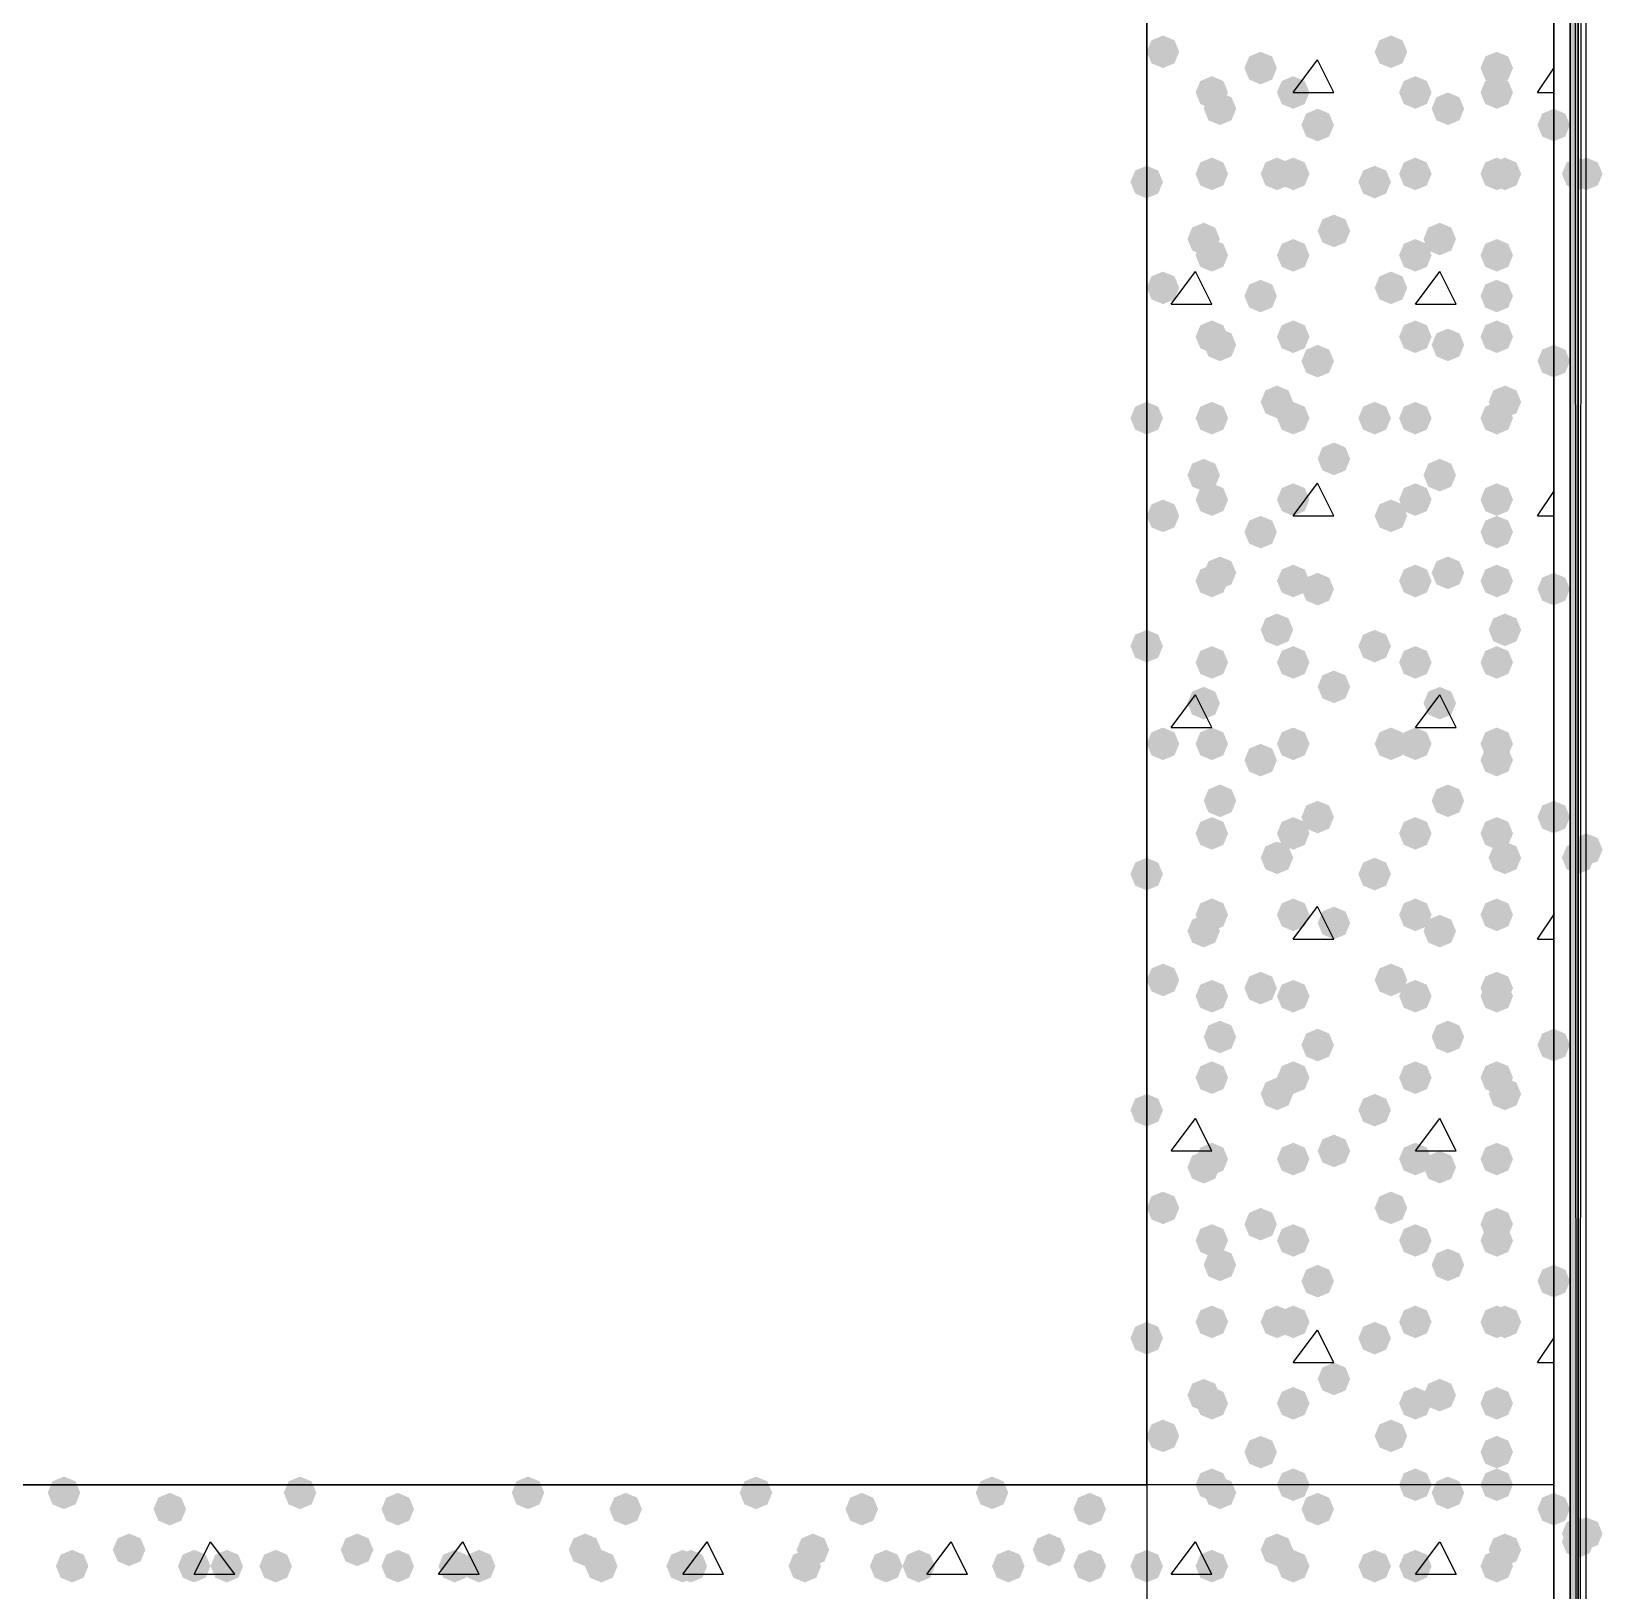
# Model space of a CAD drawing. Header units: millimetres. Extents: x 0 to 420, y 0 to 297.
# Drawn here: x 378.97 to 387.14, y 128.48 to 136.59 of the extents above; entities that cross this region are included whole.
import ezdxf

# ---------------------------------------------------------------- set-up
doc = ezdxf.new("R2010")
doc.units = ezdxf.units.MM
doc.layers.get('0').update_dxf_attribs({"linetype": 'CONTINUOUS'})

msp = doc.modelspace()

# ---------------------------------------------------------------- hatches: boundary and pattern name
at = {"true_color": 0x000007}
h = msp.add_hatch(color=0, dxfattribs=at)
h.paths.add_polyline_path([(387.011333, 228.049667), (386.969, 228.049667), (387.011333, 84.455)], flags=0)
h.paths.add_polyline_path([(386.969, 228.049667), (387.011333, 84.455), (386.969, 84.455)], flags=0)
at = {"true_color": 0x000008}
for points in [[(384.937, 136.482667), (384.912129, 136.422871), (384.852333, 136.398), (384.792537, 136.422871), (384.767667, 136.482667), (384.792537, 136.542462), (384.852333, 136.567333), (384.912129, 136.542463)], [(386.122333, 136.482667), (386.097462, 136.422871), (386.037667, 136.398), (385.977871, 136.422871), (385.953, 136.482667), (385.977871, 136.542462), (386.037667, 136.567333), (386.097462, 136.542463)], [(385.445, 136.398), (385.420129, 136.338204), (385.360333, 136.313333), (385.300538, 136.338204), (385.275667, 136.398), (385.300537, 136.457796), (385.360333, 136.482667), (385.420129, 136.457796)], [(386.672667, 136.398), (386.647796, 136.338204), (386.588, 136.313333), (386.528204, 136.338204), (386.503333, 136.398), (386.528204, 136.457796), (386.588, 136.482667), (386.647796, 136.457796)], [(385.191, 136.271), (385.166129, 136.211204), (385.106333, 136.186333), (385.046538, 136.211204), (385.021667, 136.271), (385.046537, 136.330796), (385.106333, 136.355667), (385.166129, 136.330796)], [(385.614333, 136.271), (385.589462, 136.211204), (385.529667, 136.186333), (385.469871, 136.211204), (385.445, 136.271), (385.469871, 136.330796), (385.529667, 136.355667), (385.589462, 136.330796)], [(386.249333, 136.271), (386.224462, 136.211204), (386.164667, 136.186333), (386.104871, 136.211204), (386.08, 136.271), (386.104871, 136.330796), (386.164667, 136.355667), (386.224462, 136.330796)], [(386.672667, 136.271), (386.647796, 136.211204), (386.588, 136.186333), (386.528204, 136.211204), (386.503333, 136.271), (386.528204, 136.330796), (386.588, 136.355667), (386.647796, 136.330796)], [(385.233333, 136.186333), (385.208463, 136.126537), (385.148667, 136.101667), (385.088871, 136.126537), (385.064, 136.186333), (385.088871, 136.246129), (385.148667, 136.271), (385.208462, 136.246129)], [(386.418667, 136.186333), (386.393796, 136.126537), (386.334, 136.101667), (386.274204, 136.126537), (386.249333, 136.186333), (386.274204, 136.246129), (386.334, 136.271), (386.393796, 136.246129)], [(385.741333, 136.101667), (385.716462, 136.041871), (385.656667, 136.017), (385.596871, 136.041871), (385.572, 136.101667), (385.596871, 136.161462), (385.656667, 136.186333), (385.716462, 136.161463)], [(386.969, 136.101667), (386.944129, 136.041871), (386.884333, 136.017), (386.824537, 136.041871), (386.799667, 136.101667), (386.824537, 136.161462), (386.884333, 136.186333), (386.944129, 136.161463)], [(384.852333, 135.805333), (384.827462, 135.745537), (384.767667, 135.720667), (384.707871, 135.745537), (384.683, 135.805333), (384.707871, 135.865129), (384.767667, 135.89), (384.827462, 135.865129)], [(385.191, 135.847667), (385.166129, 135.787871), (385.106333, 135.763), (385.046538, 135.787871), (385.021667, 135.847667), (385.046537, 135.907462), (385.106333, 135.932333), (385.166129, 135.907463)], [(385.529667, 135.847667), (385.504796, 135.787871), (385.445, 135.763), (385.385204, 135.787871), (385.360333, 135.847667), (385.385204, 135.907462), (385.445, 135.932333), (385.504796, 135.907463)], [(385.614333, 135.847667), (385.589462, 135.787871), (385.529667, 135.763), (385.469871, 135.787871), (385.445, 135.847667), (385.469871, 135.907462), (385.529667, 135.932333), (385.589462, 135.907463)], [(386.037667, 135.805333), (386.012796, 135.745537), (385.953, 135.720667), (385.893204, 135.745537), (385.868333, 135.805333), (385.893204, 135.865129), (385.953, 135.89), (386.012796, 135.865129)], [(386.249333, 135.847667), (386.224462, 135.787871), (386.164667, 135.763), (386.104871, 135.787871), (386.08, 135.847667), (386.104871, 135.907462), (386.164667, 135.932333), (386.224462, 135.907463)], [(386.672667, 135.847667), (386.647796, 135.787871), (386.588, 135.763), (386.528204, 135.787871), (386.503333, 135.847667), (386.528204, 135.907462), (386.588, 135.932333), (386.647796, 135.907463)], [(386.715, 135.847667), (386.690129, 135.787871), (386.630333, 135.763), (386.570538, 135.787871), (386.545667, 135.847667), (386.570537, 135.907462), (386.630333, 135.932333), (386.690129, 135.907463)], [(385.826, 135.551333), (385.801129, 135.491537), (385.741333, 135.466667), (385.681537, 135.491537), (385.656667, 135.551333), (385.681537, 135.611129), (385.741333, 135.636), (385.801129, 135.611129)], [(385.148667, 135.509), (385.123796, 135.449204), (385.064, 135.424333), (385.004204, 135.449204), (384.979333, 135.509), (385.004204, 135.568796), (385.064, 135.593667), (385.123796, 135.568796)], [(386.376333, 135.509), (386.351462, 135.449204), (386.291667, 135.424333), (386.231871, 135.449204), (386.207, 135.509), (386.231871, 135.568796), (386.291667, 135.593667), (386.351462, 135.568796)], [(385.191, 135.424333), (385.166129, 135.364537), (385.106333, 135.339667), (385.046538, 135.364537), (385.021667, 135.424333), (385.046537, 135.484129), (385.106333, 135.509), (385.166129, 135.484129)], [(385.614333, 135.424333), (385.589462, 135.364537), (385.529667, 135.339667), (385.469871, 135.364537), (385.445, 135.424333), (385.469871, 135.484129), (385.529667, 135.509), (385.589462, 135.484129)], [(386.249333, 135.424333), (386.224462, 135.364537), (386.164667, 135.339667), (386.104871, 135.364537), (386.08, 135.424333), (386.104871, 135.484129), (386.164667, 135.509), (386.224462, 135.484129)], [(386.672667, 135.424333), (386.647796, 135.364537), (386.588, 135.339667), (386.528204, 135.364537), (386.503333, 135.424333), (386.528204, 135.484129), (386.588, 135.509), (386.647796, 135.484129)], [(384.937, 135.255), (384.912129, 135.195204), (384.852333, 135.170333), (384.792537, 135.195204), (384.767667, 135.255), (384.792537, 135.314796), (384.852333, 135.339667), (384.912129, 135.314796)], [(386.122333, 135.255), (386.097462, 135.195204), (386.037667, 135.170333), (385.977871, 135.195204), (385.953, 135.255), (385.977871, 135.314796), (386.037667, 135.339667), (386.097462, 135.314796)], [(385.445, 135.212667), (385.420129, 135.152871), (385.360333, 135.128), (385.300538, 135.152871), (385.275667, 135.212667), (385.300537, 135.272462), (385.360333, 135.297333), (385.420129, 135.272463)], [(386.672667, 135.212667), (386.647796, 135.152871), (386.588, 135.128), (386.528204, 135.152871), (386.503333, 135.212667), (386.528204, 135.272462), (386.588, 135.297333), (386.647796, 135.272463)], [(385.191, 135.001), (385.166129, 134.941204), (385.106333, 134.916333), (385.046538, 134.941204), (385.021667, 135.001), (385.046537, 135.060796), (385.106333, 135.085667), (385.166129, 135.060796)], [(385.614333, 135.001), (385.589462, 134.941204), (385.529667, 134.916333), (385.469871, 134.941204), (385.445, 135.001), (385.469871, 135.060796), (385.529667, 135.085667), (385.589462, 135.060796)], [(386.249333, 135.001), (386.224462, 134.941204), (386.164667, 134.916333), (386.104871, 134.941204), (386.08, 135.001), (386.104871, 135.060796), (386.164667, 135.085667), (386.224462, 135.060796)], [(386.672667, 135.001), (386.647796, 134.941204), (386.588, 134.916333), (386.528204, 134.941204), (386.503333, 135.001), (386.528204, 135.060796), (386.588, 135.085667), (386.647796, 135.060796)], [(385.233333, 134.958667), (385.208463, 134.898871), (385.148667, 134.874), (385.088871, 134.898871), (385.064, 134.958667), (385.088871, 135.018462), (385.148667, 135.043333), (385.208462, 135.018463)], [(386.418667, 134.958667), (386.393796, 134.898871), (386.334, 134.874), (386.274204, 134.898871), (386.249333, 134.958667), (386.274204, 135.018462), (386.334, 135.043333), (386.393796, 135.018463)], [(385.741333, 134.874), (385.716462, 134.814204), (385.656667, 134.789333), (385.596871, 134.814204), (385.572, 134.874), (385.596871, 134.933796), (385.656667, 134.958667), (385.716462, 134.933796)], [(386.969, 134.874), (386.944129, 134.814204), (386.884333, 134.789333), (386.824537, 134.814204), (386.799667, 134.874), (386.824537, 134.933796), (386.884333, 134.958667), (386.944129, 134.933796)], [(385.529667, 134.662333), (385.504796, 134.602537), (385.445, 134.577667), (385.385204, 134.602537), (385.360333, 134.662333), (385.385204, 134.722129), (385.445, 134.747), (385.504796, 134.722129)], [(386.715, 134.662333), (386.690129, 134.602537), (386.630333, 134.577667), (386.570538, 134.602537), (386.545667, 134.662333), (386.570537, 134.722129), (386.630333, 134.747), (386.690129, 134.722129)], [(384.852333, 134.577667), (384.827462, 134.517871), (384.767667, 134.493), (384.707871, 134.517871), (384.683, 134.577667), (384.707871, 134.637462), (384.767667, 134.662333), (384.827462, 134.637463)], [(385.191, 134.577667), (385.166129, 134.517871), (385.106333, 134.493), (385.046538, 134.517871), (385.021667, 134.577667), (385.046537, 134.637462), (385.106333, 134.662333), (385.166129, 134.637463)], [(385.614333, 134.577667), (385.589462, 134.517871), (385.529667, 134.493), (385.469871, 134.517871), (385.445, 134.577667), (385.469871, 134.637462), (385.529667, 134.662333), (385.589462, 134.637463)], [(386.037667, 134.577667), (386.012796, 134.517871), (385.953, 134.493), (385.893204, 134.517871), (385.868333, 134.577667), (385.893204, 134.637462), (385.953, 134.662333), (386.012796, 134.637463)], [(386.249333, 134.577667), (386.224462, 134.517871), (386.164667, 134.493), (386.104871, 134.517871), (386.08, 134.577667), (386.104871, 134.637462), (386.164667, 134.662333), (386.224462, 134.637463)], [(386.672667, 134.577667), (386.647796, 134.517871), (386.588, 134.493), (386.528204, 134.517871), (386.503333, 134.577667), (386.528204, 134.637462), (386.588, 134.662333), (386.647796, 134.637463)], [(385.826, 134.366), (385.801129, 134.306204), (385.741333, 134.281333), (385.681537, 134.306204), (385.656667, 134.366), (385.681537, 134.425796), (385.741333, 134.450667), (385.801129, 134.425796)], [(385.148667, 134.281333), (385.123796, 134.221537), (385.064, 134.196667), (385.004204, 134.221537), (384.979333, 134.281333), (385.004204, 134.341129), (385.064, 134.366), (385.123796, 134.341129)], [(386.376333, 134.281333), (386.351462, 134.221537), (386.291667, 134.196667), (386.231871, 134.221537), (386.207, 134.281333), (386.231871, 134.341129), (386.291667, 134.366), (386.351462, 134.341129)], [(385.191, 134.154333), (385.166129, 134.094537), (385.106333, 134.069667), (385.046538, 134.094537), (385.021667, 134.154333), (385.046537, 134.214129), (385.106333, 134.239), (385.166129, 134.214129)], [(385.614333, 134.154333), (385.589462, 134.094537), (385.529667, 134.069667), (385.469871, 134.094537), (385.445, 134.154333), (385.469871, 134.214129), (385.529667, 134.239), (385.589462, 134.214129)], [(386.249333, 134.154333), (386.224462, 134.094537), (386.164667, 134.069667), (386.104871, 134.094537), (386.08, 134.154333), (386.104871, 134.214129), (386.164667, 134.239), (386.224462, 134.214129)], [(386.672667, 134.154333), (386.647796, 134.094537), (386.588, 134.069667), (386.528204, 134.094537), (386.503333, 134.154333), (386.528204, 134.214129), (386.588, 134.239), (386.647796, 134.214129)], [(384.937, 134.069667), (384.912129, 134.009871), (384.852333, 133.985), (384.792537, 134.009871), (384.767667, 134.069667), (384.792537, 134.129462), (384.852333, 134.154333), (384.912129, 134.129463)], [(386.122333, 134.069667), (386.097462, 134.009871), (386.037667, 133.985), (385.977871, 134.009871), (385.953, 134.069667), (385.977871, 134.129462), (386.037667, 134.154333), (386.097462, 134.129463)], [(385.445, 133.985), (385.420129, 133.925204), (385.360333, 133.900333), (385.300538, 133.925204), (385.275667, 133.985), (385.300537, 134.044796), (385.360333, 134.069667), (385.420129, 134.044796)], [(386.672667, 133.985), (386.647796, 133.925204), (386.588, 133.900333), (386.528204, 133.925204), (386.503333, 133.985), (386.528204, 134.044796), (386.588, 134.069667), (386.647796, 134.044796)], [(385.233333, 133.773333), (385.208463, 133.713538), (385.148667, 133.688667), (385.088871, 133.713538), (385.064, 133.773333), (385.088871, 133.833129), (385.148667, 133.858), (385.208462, 133.833129)], [(386.418667, 133.773333), (386.393796, 133.713538), (386.334, 133.688667), (386.274204, 133.713538), (386.249333, 133.773333), (386.274204, 133.833129), (386.334, 133.858), (386.393796, 133.833129)], [(385.191, 133.731), (385.166129, 133.671204), (385.106333, 133.646333), (385.046538, 133.671204), (385.021667, 133.731), (385.046537, 133.790796), (385.106333, 133.815667), (385.166129, 133.790796)], [(385.614333, 133.731), (385.589462, 133.671204), (385.529667, 133.646333), (385.469871, 133.671204), (385.445, 133.731), (385.469871, 133.790796), (385.529667, 133.815667), (385.589462, 133.790796)], [(385.741333, 133.688667), (385.716462, 133.628871), (385.656667, 133.604), (385.596871, 133.628871), (385.572, 133.688667), (385.596871, 133.748462), (385.656667, 133.773333), (385.716462, 133.748463)], [(386.249333, 133.731), (386.224462, 133.671204), (386.164667, 133.646333), (386.104871, 133.671204), (386.08, 133.731), (386.104871, 133.790796), (386.164667, 133.815667), (386.224462, 133.790796)], [(386.672667, 133.731), (386.647796, 133.671204), (386.588, 133.646333), (386.528204, 133.671204), (386.503333, 133.731), (386.528204, 133.790796), (386.588, 133.815667), (386.647796, 133.790796)], [(386.969, 133.688667), (386.944129, 133.628871), (386.884333, 133.604), (386.824537, 133.628871), (386.799667, 133.688667), (386.824537, 133.748462), (386.884333, 133.773333), (386.944129, 133.748463)], [(385.529667, 133.477), (385.504796, 133.417204), (385.445, 133.392333), (385.385204, 133.417204), (385.360333, 133.477), (385.385204, 133.536796), (385.445, 133.561667), (385.504796, 133.536796)], [(386.715, 133.477), (386.690129, 133.417204), (386.630333, 133.392333), (386.570538, 133.417204), (386.545667, 133.477), (386.570537, 133.536796), (386.630333, 133.561667), (386.690129, 133.536796)], [(384.852333, 133.392333), (384.827462, 133.332538), (384.767667, 133.307667), (384.707871, 133.332538), (384.683, 133.392333), (384.707871, 133.452129), (384.767667, 133.477), (384.827462, 133.452129)], [(386.037667, 133.392333), (386.012796, 133.332538), (385.953, 133.307667), (385.893204, 133.332538), (385.868333, 133.392333), (385.893204, 133.452129), (385.953, 133.477), (386.012796, 133.452129)], [(385.191, 133.307667), (385.166129, 133.247871), (385.106333, 133.223), (385.046538, 133.247871), (385.021667, 133.307667), (385.046537, 133.367462), (385.106333, 133.392333), (385.166129, 133.367463)], [(385.614333, 133.307667), (385.589462, 133.247871), (385.529667, 133.223), (385.469871, 133.247871), (385.445, 133.307667), (385.469871, 133.367462), (385.529667, 133.392333), (385.589462, 133.367463)], [(386.249333, 133.307667), (386.224462, 133.247871), (386.164667, 133.223), (386.104871, 133.247871), (386.08, 133.307667), (386.104871, 133.367462), (386.164667, 133.392333), (386.224462, 133.367463)], [(386.672667, 133.307667), (386.647796, 133.247871), (386.588, 133.223), (386.528204, 133.247871), (386.503333, 133.307667), (386.528204, 133.367462), (386.588, 133.392333), (386.647796, 133.367463)], [(385.826, 133.180667), (385.801129, 133.120871), (385.741333, 133.096), (385.681537, 133.120871), (385.656667, 133.180667), (385.681537, 133.240462), (385.741333, 133.265333), (385.801129, 133.240463)], [(385.148667, 133.096), (385.123796, 133.036204), (385.064, 133.011333), (385.004204, 133.036204), (384.979333, 133.096), (385.004204, 133.155796), (385.064, 133.180667), (385.123796, 133.155796)], [(386.376333, 133.096), (386.351462, 133.036204), (386.291667, 133.011333), (386.231871, 133.036204), (386.207, 133.096), (386.231871, 133.155796), (386.291667, 133.180667), (386.351462, 133.155796)], [(384.937, 132.884333), (384.912129, 132.824537), (384.852333, 132.799667), (384.792537, 132.824537), (384.767667, 132.884333), (384.792537, 132.944129), (384.852333, 132.969), (384.912129, 132.944129)], [(385.191, 132.884333), (385.166129, 132.824537), (385.106333, 132.799667), (385.046538, 132.824537), (385.021667, 132.884333), (385.046537, 132.944129), (385.106333, 132.969), (385.166129, 132.944129)], [(385.614333, 132.884333), (385.589462, 132.824537), (385.529667, 132.799667), (385.469871, 132.824537), (385.445, 132.884333), (385.469871, 132.944129), (385.529667, 132.969), (385.589462, 132.944129)], [(386.122333, 132.884333), (386.097462, 132.824537), (386.037667, 132.799667), (385.977871, 132.824537), (385.953, 132.884333), (385.977871, 132.944129), (386.037667, 132.969), (386.097462, 132.944129)], [(386.249333, 132.884333), (386.224462, 132.824537), (386.164667, 132.799667), (386.104871, 132.824537), (386.08, 132.884333), (386.104871, 132.944129), (386.164667, 132.969), (386.224462, 132.944129)], [(386.672667, 132.884333), (386.647796, 132.824537), (386.588, 132.799667), (386.528204, 132.824537), (386.503333, 132.884333), (386.528204, 132.944129), (386.588, 132.969), (386.647796, 132.944129)], [(385.445, 132.799667), (385.420129, 132.739871), (385.360333, 132.715), (385.300538, 132.739871), (385.275667, 132.799667), (385.300537, 132.859462), (385.360333, 132.884333), (385.420129, 132.859463)], [(386.672667, 132.799667), (386.647796, 132.739871), (386.588, 132.715), (386.528204, 132.739871), (386.503333, 132.799667), (386.528204, 132.859462), (386.588, 132.884333), (386.647796, 132.859463)], [(385.233333, 132.588), (385.208463, 132.528204), (385.148667, 132.503333), (385.088871, 132.528204), (385.064, 132.588), (385.088871, 132.647796), (385.148667, 132.672667), (385.208462, 132.647796)], [(386.418667, 132.588), (386.393796, 132.528204), (386.334, 132.503333), (386.274204, 132.528204), (386.249333, 132.588), (386.274204, 132.647796), (386.334, 132.672667), (386.393796, 132.647796)], [(385.741333, 132.503333), (385.716462, 132.443537), (385.656667, 132.418667), (385.596871, 132.443537), (385.572, 132.503333), (385.596871, 132.563129), (385.656667, 132.588), (385.716462, 132.563129)], [(386.969, 132.503333), (386.944129, 132.443537), (386.884333, 132.418667), (386.824537, 132.443537), (386.799667, 132.503333), (386.824537, 132.563129), (386.884333, 132.588), (386.944129, 132.563129)], [(385.191, 132.418667), (385.166129, 132.358871), (385.106333, 132.334), (385.046538, 132.358871), (385.021667, 132.418667), (385.046537, 132.478462), (385.106333, 132.503333), (385.166129, 132.478463)], [(385.614333, 132.418667), (385.589462, 132.358871), (385.529667, 132.334), (385.469871, 132.358871), (385.445, 132.418667), (385.469871, 132.478462), (385.529667, 132.503333), (385.589462, 132.478463)], [(386.249333, 132.418667), (386.224462, 132.358871), (386.164667, 132.334), (386.104871, 132.358871), (386.08, 132.418667), (386.104871, 132.478462), (386.164667, 132.503333), (386.224462, 132.478463)], [(386.672667, 132.418667), (386.647796, 132.358871), (386.588, 132.334), (386.528204, 132.358871), (386.503333, 132.418667), (386.528204, 132.478462), (386.588, 132.503333), (386.647796, 132.478463)], [(385.529667, 132.291667), (385.504796, 132.231871), (385.445, 132.207), (385.385204, 132.231871), (385.360333, 132.291667), (385.385204, 132.351462), (385.445, 132.376333), (385.504796, 132.351463)], [(386.715, 132.291667), (386.690129, 132.231871), (386.630333, 132.207), (386.570538, 132.231871), (386.545667, 132.291667), (386.570537, 132.351462), (386.630333, 132.376333), (386.690129, 132.351463)], [(384.852333, 132.207), (384.827462, 132.147204), (384.767667, 132.122333), (384.707871, 132.147204), (384.683, 132.207), (384.707871, 132.266796), (384.767667, 132.291667), (384.827462, 132.266796)], [(386.037667, 132.207), (386.012796, 132.147204), (385.953, 132.122333), (385.893204, 132.147204), (385.868333, 132.207), (385.893204, 132.266796), (385.953, 132.291667), (386.012796, 132.266796)], [(385.191, 131.995333), (385.166129, 131.935538), (385.106333, 131.910667), (385.046538, 131.935538), (385.021667, 131.995333), (385.046537, 132.055129), (385.106333, 132.08), (385.166129, 132.055129)], [(385.614333, 131.995333), (385.589462, 131.935538), (385.529667, 131.910667), (385.469871, 131.935538), (385.445, 131.995333), (385.469871, 132.055129), (385.529667, 132.08), (385.589462, 132.055129)], [(385.826, 131.953), (385.801129, 131.893204), (385.741333, 131.868333), (385.681537, 131.893204), (385.656667, 131.953), (385.681537, 132.012796), (385.741333, 132.037667), (385.801129, 132.012796)], [(386.249333, 131.995333), (386.224462, 131.935538), (386.164667, 131.910667), (386.104871, 131.935538), (386.08, 131.995333), (386.104871, 132.055129), (386.164667, 132.08), (386.224462, 132.055129)], [(386.672667, 131.995333), (386.647796, 131.935538), (386.588, 131.910667), (386.528204, 131.935538), (386.503333, 131.995333), (386.528204, 132.055129), (386.588, 132.08), (386.647796, 132.055129)], [(385.148667, 131.910667), (385.123796, 131.850871), (385.064, 131.826), (385.004204, 131.850871), (384.979333, 131.910667), (385.004204, 131.970462), (385.064, 131.995333), (385.123796, 131.970463)], [(386.376333, 131.910667), (386.351462, 131.850871), (386.291667, 131.826), (386.231871, 131.850871), (386.207, 131.910667), (386.231871, 131.970462), (386.291667, 131.995333), (386.351462, 131.970463)], [(384.937, 131.656667), (384.912129, 131.596871), (384.852333, 131.572), (384.792537, 131.596871), (384.767667, 131.656667), (384.792537, 131.716462), (384.852333, 131.741333), (384.912129, 131.716463)], [(386.122333, 131.656667), (386.097462, 131.596871), (386.037667, 131.572), (385.977871, 131.596871), (385.953, 131.656667), (385.977871, 131.716462), (386.037667, 131.741333), (386.097462, 131.716463)], [(385.191, 131.572), (385.166129, 131.512204), (385.106333, 131.487333), (385.046538, 131.512204), (385.021667, 131.572), (385.046537, 131.631796), (385.106333, 131.656667), (385.166129, 131.631796)], [(385.445, 131.614333), (385.420129, 131.554537), (385.360333, 131.529667), (385.300538, 131.554537), (385.275667, 131.614333), (385.300537, 131.674129), (385.360333, 131.699), (385.420129, 131.674129)], [(385.614333, 131.572), (385.589462, 131.512204), (385.529667, 131.487333), (385.469871, 131.512204), (385.445, 131.572), (385.469871, 131.631796), (385.529667, 131.656667), (385.589462, 131.631796)], [(386.249333, 131.572), (386.224462, 131.512204), (386.164667, 131.487333), (386.104871, 131.512204), (386.08, 131.572), (386.104871, 131.631796), (386.164667, 131.656667), (386.224462, 131.631796)], [(386.672667, 131.614333), (386.647796, 131.554537), (386.588, 131.529667), (386.528204, 131.554537), (386.503333, 131.614333), (386.528204, 131.674129), (386.588, 131.699), (386.647796, 131.674129)], [(386.672667, 131.572), (386.647796, 131.512204), (386.588, 131.487333), (386.528204, 131.512204), (386.503333, 131.572), (386.528204, 131.631796), (386.588, 131.656667), (386.647796, 131.631796)], [(385.233333, 131.360333), (385.208463, 131.300538), (385.148667, 131.275667), (385.088871, 131.300538), (385.064, 131.360333), (385.088871, 131.420129), (385.148667, 131.445), (385.208462, 131.420129)], [(385.741333, 131.318), (385.716462, 131.258204), (385.656667, 131.233333), (385.596871, 131.258204), (385.572, 131.318), (385.596871, 131.377796), (385.656667, 131.402667), (385.716462, 131.377796)], [(386.418667, 131.360333), (386.393796, 131.300538), (386.334, 131.275667), (386.274204, 131.300538), (386.249333, 131.360333), (386.274204, 131.420129), (386.334, 131.445), (386.393796, 131.420129)], [(386.969, 131.318), (386.944129, 131.258204), (386.884333, 131.233333), (386.824537, 131.258204), (386.799667, 131.318), (386.824537, 131.377796), (386.884333, 131.402667), (386.944129, 131.377796)], [(385.191, 131.148667), (385.166129, 131.088871), (385.106333, 131.064), (385.046538, 131.088871), (385.021667, 131.148667), (385.046537, 131.208462), (385.106333, 131.233333), (385.166129, 131.208463)], [(385.614333, 131.148667), (385.589462, 131.088871), (385.529667, 131.064), (385.469871, 131.088871), (385.445, 131.148667), (385.469871, 131.208462), (385.529667, 131.233333), (385.589462, 131.208463)], [(386.249333, 131.148667), (386.224462, 131.088871), (386.164667, 131.064), (386.104871, 131.088871), (386.08, 131.148667), (386.104871, 131.208462), (386.164667, 131.233333), (386.224462, 131.208463)], [(386.672667, 131.148667), (386.647796, 131.088871), (386.588, 131.064), (386.528204, 131.088871), (386.503333, 131.148667), (386.528204, 131.208462), (386.588, 131.233333), (386.647796, 131.208463)], [(385.529667, 131.064), (385.504796, 131.004204), (385.445, 130.979333), (385.385204, 131.004204), (385.360333, 131.064), (385.385204, 131.123796), (385.445, 131.148667), (385.504796, 131.123796)], [(386.715, 131.064), (386.690129, 131.004204), (386.630333, 130.979333), (386.570538, 131.004204), (386.545667, 131.064), (386.570537, 131.123796), (386.630333, 131.148667), (386.690129, 131.123796)], [(384.852333, 130.979333), (384.827462, 130.919537), (384.767667, 130.894667), (384.707871, 130.919537), (384.683, 130.979333), (384.707871, 131.039129), (384.767667, 131.064), (384.827462, 131.039129)], [(386.037667, 130.979333), (386.012796, 130.919537), (385.953, 130.894667), (385.893204, 130.919537), (385.868333, 130.979333), (385.893204, 131.039129), (385.953, 131.064), (386.012796, 131.039129)], [(385.191, 130.725333), (385.166129, 130.665538), (385.106333, 130.640667), (385.046538, 130.665538), (385.021667, 130.725333), (385.046537, 130.785129), (385.106333, 130.81), (385.166129, 130.785129)], [(385.614333, 130.725333), (385.589462, 130.665538), (385.529667, 130.640667), (385.469871, 130.665538), (385.445, 130.725333), (385.469871, 130.785129), (385.529667, 130.81), (385.589462, 130.785129)], [(385.826, 130.767667), (385.801129, 130.707871), (385.741333, 130.683), (385.681537, 130.707871), (385.656667, 130.767667), (385.681537, 130.827462), (385.741333, 130.852333), (385.801129, 130.827463)], [(386.249333, 130.725333), (386.224462, 130.665538), (386.164667, 130.640667), (386.104871, 130.665538), (386.08, 130.725333), (386.104871, 130.785129), (386.164667, 130.81), (386.224462, 130.785129)], [(386.672667, 130.725333), (386.647796, 130.665538), (386.588, 130.640667), (386.528204, 130.665538), (386.503333, 130.725333), (386.528204, 130.785129), (386.588, 130.81), (386.647796, 130.785129)], [(385.148667, 130.683), (385.123796, 130.623204), (385.064, 130.598333), (385.004204, 130.623204), (384.979333, 130.683), (385.004204, 130.742796), (385.064, 130.767667), (385.123796, 130.742796)], [(386.376333, 130.683), (386.351462, 130.623204), (386.291667, 130.598333), (386.231871, 130.623204), (386.207, 130.683), (386.231871, 130.742796), (386.291667, 130.767667), (386.351462, 130.742796)], [(384.937, 130.471333), (384.912129, 130.411537), (384.852333, 130.386667), (384.792537, 130.411537), (384.767667, 130.471333), (384.792537, 130.531129), (384.852333, 130.556), (384.912129, 130.531129)], [(386.122333, 130.471333), (386.097462, 130.411537), (386.037667, 130.386667), (385.977871, 130.411537), (385.953, 130.471333), (385.977871, 130.531129), (386.037667, 130.556), (386.097462, 130.531129)], [(385.445, 130.386667), (385.420129, 130.326871), (385.360333, 130.302), (385.300538, 130.326871), (385.275667, 130.386667), (385.300537, 130.446462), (385.360333, 130.471333), (385.420129, 130.446463)], [(386.672667, 130.386667), (386.647796, 130.326871), (386.588, 130.302), (386.528204, 130.326871), (386.503333, 130.386667), (386.528204, 130.446462), (386.588, 130.471333), (386.647796, 130.446463)], [(385.191, 130.302), (385.166129, 130.242204), (385.106333, 130.217333), (385.046538, 130.242204), (385.021667, 130.302), (385.046537, 130.361796), (385.106333, 130.386667), (385.166129, 130.361796)], [(385.614333, 130.302), (385.589462, 130.242204), (385.529667, 130.217333), (385.469871, 130.242204), (385.445, 130.302), (385.469871, 130.361796), (385.529667, 130.386667), (385.589462, 130.361796)], [(386.249333, 130.302), (386.224462, 130.242204), (386.164667, 130.217333), (386.104871, 130.242204), (386.08, 130.302), (386.104871, 130.361796), (386.164667, 130.386667), (386.224462, 130.361796)], [(386.672667, 130.302), (386.647796, 130.242204), (386.588, 130.217333), (386.528204, 130.242204), (386.503333, 130.302), (386.528204, 130.361796), (386.588, 130.386667), (386.647796, 130.361796)], [(385.233333, 130.175), (385.208463, 130.115204), (385.148667, 130.090333), (385.088871, 130.115204), (385.064, 130.175), (385.088871, 130.234796), (385.148667, 130.259667), (385.208462, 130.234796)], [(386.418667, 130.175), (386.393796, 130.115204), (386.334, 130.090333), (386.274204, 130.115204), (386.249333, 130.175), (386.274204, 130.234796), (386.334, 130.259667), (386.393796, 130.234796)], [(385.741333, 130.090333), (385.716462, 130.030538), (385.656667, 130.005667), (385.596871, 130.030538), (385.572, 130.090333), (385.596871, 130.150129), (385.656667, 130.175), (385.716462, 130.150129)], [(386.969, 130.090333), (386.944129, 130.030538), (386.884333, 130.005667), (386.824537, 130.030538), (386.799667, 130.090333), (386.824537, 130.150129), (386.884333, 130.175), (386.944129, 130.150129)], [(385.191, 129.878667), (385.166129, 129.818871), (385.106333, 129.794), (385.046538, 129.818871), (385.021667, 129.878667), (385.046537, 129.938462), (385.106333, 129.963333), (385.166129, 129.938463)], [(385.529667, 129.878667), (385.504796, 129.818871), (385.445, 129.794), (385.385204, 129.818871), (385.360333, 129.878667), (385.385204, 129.938462), (385.445, 129.963333), (385.504796, 129.938463)], [(385.614333, 129.878667), (385.589462, 129.818871), (385.529667, 129.794), (385.469871, 129.818871), (385.445, 129.878667), (385.469871, 129.938462), (385.529667, 129.963333), (385.589462, 129.938463)], [(386.249333, 129.878667), (386.224462, 129.818871), (386.164667, 129.794), (386.104871, 129.818871), (386.08, 129.878667), (386.104871, 129.938462), (386.164667, 129.963333), (386.224462, 129.938463)], [(386.672667, 129.878667), (386.647796, 129.818871), (386.588, 129.794), (386.528204, 129.818871), (386.503333, 129.878667), (386.528204, 129.938462), (386.588, 129.963333), (386.647796, 129.938463)], [(386.715, 129.878667), (386.690129, 129.818871), (386.630333, 129.794), (386.570538, 129.818871), (386.545667, 129.878667), (386.570537, 129.938462), (386.630333, 129.963333), (386.690129, 129.938463)], [(384.852333, 129.794), (384.827462, 129.734204), (384.767667, 129.709333), (384.707871, 129.734204), (384.683, 129.794), (384.707871, 129.853796), (384.767667, 129.878667), (384.827462, 129.853796)], [(386.037667, 129.794), (386.012796, 129.734204), (385.953, 129.709333), (385.893204, 129.734204), (385.868333, 129.794), (385.893204, 129.853796), (385.953, 129.878667), (386.012796, 129.853796)], [(385.826, 129.582333), (385.801129, 129.522538), (385.741333, 129.497667), (385.681537, 129.522538), (385.656667, 129.582333), (385.681537, 129.642129), (385.741333, 129.667), (385.801129, 129.642129)], [(385.148667, 129.497667), (385.123796, 129.437871), (385.064, 129.413), (385.004204, 129.437871), (384.979333, 129.497667), (385.004204, 129.557462), (385.064, 129.582333), (385.123796, 129.557463)], [(386.376333, 129.497667), (386.351462, 129.437871), (386.291667, 129.413), (386.231871, 129.437871), (386.207, 129.497667), (386.231871, 129.557462), (386.291667, 129.582333), (386.351462, 129.557463)], [(385.191, 129.455333), (385.166129, 129.395537), (385.106333, 129.370667), (385.046538, 129.395537), (385.021667, 129.455333), (385.046537, 129.515129), (385.106333, 129.54), (385.166129, 129.515129)], [(385.614333, 129.455333), (385.589462, 129.395537), (385.529667, 129.370667), (385.469871, 129.395537), (385.445, 129.455333), (385.469871, 129.515129), (385.529667, 129.54), (385.589462, 129.515129)], [(386.249333, 129.455333), (386.224462, 129.395537), (386.164667, 129.370667), (386.104871, 129.395537), (386.08, 129.455333), (386.104871, 129.515129), (386.164667, 129.54), (386.224462, 129.515129)], [(386.672667, 129.455333), (386.647796, 129.395537), (386.588, 129.370667), (386.528204, 129.395537), (386.503333, 129.455333), (386.528204, 129.515129), (386.588, 129.54), (386.647796, 129.515129)], [(384.937, 129.286), (384.912129, 129.226204), (384.852333, 129.201333), (384.792537, 129.226204), (384.767667, 129.286), (384.792537, 129.345796), (384.852333, 129.370667), (384.912129, 129.345796)], [(386.122333, 129.286), (386.097462, 129.226204), (386.037667, 129.201333), (385.977871, 129.226204), (385.953, 129.286), (385.977871, 129.345796), (386.037667, 129.370667), (386.097462, 129.345796)], [(385.445, 129.201333), (385.420129, 129.141537), (385.360333, 129.116667), (385.300538, 129.141537), (385.275667, 129.201333), (385.300537, 129.261129), (385.360333, 129.286), (385.420129, 129.261129)], [(386.672667, 129.201333), (386.647796, 129.141537), (386.588, 129.116667), (386.528204, 129.141537), (386.503333, 129.201333), (386.528204, 129.261129), (386.588, 129.286), (386.647796, 129.261129)], [(385.191, 129.032), (385.166129, 128.972204), (385.106333, 128.947333), (385.046538, 128.972204), (385.021667, 129.032), (385.046537, 129.091796), (385.106333, 129.116667), (385.166129, 129.091796)], [(385.614333, 129.032), (385.589462, 128.972204), (385.529667, 128.947333), (385.469871, 128.972204), (385.445, 129.032), (385.469871, 129.091796), (385.529667, 129.116667), (385.589462, 129.091796)], [(386.249333, 129.032), (386.224462, 128.972204), (386.164667, 128.947333), (386.104871, 128.972204), (386.08, 129.032), (386.104871, 129.091796), (386.164667, 129.116667), (386.224462, 129.091796)], [(386.672667, 129.032), (386.647796, 128.972204), (386.588, 128.947333), (386.528204, 128.972204), (386.503333, 129.032), (386.528204, 129.091796), (386.588, 129.116667), (386.647796, 129.091796)], [(379.222, 128.989667), (379.197129, 128.929871), (379.137333, 128.905), (379.077538, 128.929871), (379.052667, 128.989667), (379.077537, 129.049462), (379.137333, 129.074333), (379.197129, 129.049463)], [(380.449667, 128.989667), (380.424796, 128.929871), (380.365, 128.905), (380.305204, 128.929871), (380.280333, 128.989667), (380.305204, 129.049462), (380.365, 129.074333), (380.424796, 129.049463)], [(381.635, 128.989667), (381.610129, 128.929871), (381.550333, 128.905), (381.490537, 128.929871), (381.465667, 128.989667), (381.490537, 129.049462), (381.550333, 129.074333), (381.610129, 129.049463)], [(382.820333, 128.989667), (382.795462, 128.929871), (382.735667, 128.905), (382.675871, 128.929871), (382.651, 128.989667), (382.675871, 129.049462), (382.735667, 129.074333), (382.795462, 129.049463)], [(384.048, 128.989667), (384.023129, 128.929871), (383.963333, 128.905), (383.903537, 128.929871), (383.878667, 128.989667), (383.903537, 129.049462), (383.963333, 129.074333), (384.023129, 129.049463)], [(379.772333, 128.905), (379.747462, 128.845204), (379.687667, 128.820333), (379.627871, 128.845204), (379.603, 128.905), (379.627871, 128.964796), (379.687667, 128.989667), (379.747462, 128.964796)], [(380.957667, 128.905), (380.932796, 128.845204), (380.873, 128.820333), (380.813204, 128.845204), (380.788333, 128.905), (380.813204, 128.964796), (380.873, 128.989667), (380.932796, 128.964796)], [(382.143, 128.905), (382.118129, 128.845204), (382.058333, 128.820333), (381.998538, 128.845204), (381.973667, 128.905), (381.998537, 128.964796), (382.058333, 128.989667), (382.118129, 128.964796)], [(383.370667, 128.905), (383.345796, 128.845204), (383.286, 128.820333), (383.226204, 128.845204), (383.201333, 128.905), (383.226204, 128.964796), (383.286, 128.989667), (383.345796, 128.964796)], [(384.556, 128.905), (384.531129, 128.845204), (384.471333, 128.820333), (384.411538, 128.845204), (384.386667, 128.905), (384.411537, 128.964796), (384.471333, 128.989667), (384.531129, 128.964796)], [(379.560667, 128.693333), (379.535796, 128.633537), (379.476, 128.608667), (379.416204, 128.633537), (379.391333, 128.693333), (379.416204, 128.753129), (379.476, 128.778), (379.535796, 128.753129)], [(380.746, 128.693333), (380.721129, 128.633537), (380.661333, 128.608667), (380.601537, 128.633537), (380.576667, 128.693333), (380.601537, 128.753129), (380.661333, 128.778), (380.721129, 128.753129)], [(381.931333, 128.693333), (381.906462, 128.633537), (381.846667, 128.608667), (381.786871, 128.633537), (381.762, 128.693333), (381.786871, 128.753129), (381.846667, 128.778), (381.906462, 128.753129)], [(383.116667, 128.693333), (383.091796, 128.633537), (383.032, 128.608667), (382.972204, 128.633537), (382.947333, 128.693333), (382.972204, 128.753129), (383.032, 128.778), (383.091796, 128.753129)], [(384.344333, 128.693333), (384.319462, 128.633537), (384.259667, 128.608667), (384.199871, 128.633537), (384.175, 128.693333), (384.199871, 128.753129), (384.259667, 128.778), (384.319462, 128.753129)], [(379.264333, 128.608667), (379.239462, 128.548871), (379.179667, 128.524), (379.119871, 128.548871), (379.095, 128.608667), (379.119871, 128.668462), (379.179667, 128.693333), (379.239462, 128.668463)], [(379.899333, 128.608667), (379.874462, 128.548871), (379.814667, 128.524), (379.754871, 128.548871), (379.73, 128.608667), (379.754871, 128.668462), (379.814667, 128.693333), (379.874462, 128.668463)], [(380.068667, 128.608667), (380.043796, 128.548871), (379.984, 128.524), (379.924204, 128.548871), (379.899333, 128.608667), (379.924204, 128.668462), (379.984, 128.693333), (380.043796, 128.668463)], [(380.322667, 128.608667), (380.297796, 128.548871), (380.238, 128.524), (380.178204, 128.548871), (380.153333, 128.608667), (380.178204, 128.668462), (380.238, 128.693333), (380.297796, 128.668463)], [(380.957667, 128.608667), (380.932796, 128.548871), (380.873, 128.524), (380.813204, 128.548871), (380.788333, 128.608667), (380.813204, 128.668462), (380.873, 128.693333), (380.932796, 128.668463)], [(381.254, 128.608667), (381.229129, 128.548871), (381.169333, 128.524), (381.109537, 128.548871), (381.084667, 128.608667), (381.109537, 128.668462), (381.169333, 128.693333), (381.229129, 128.668463)], [(381.381, 128.608667), (381.356129, 128.548871), (381.296333, 128.524), (381.236537, 128.548871), (381.211667, 128.608667), (381.236537, 128.668462), (381.296333, 128.693333), (381.356129, 128.668463)], [(382.016, 128.608667), (381.991129, 128.548871), (381.931333, 128.524), (381.871537, 128.548871), (381.846667, 128.608667), (381.871537, 128.668462), (381.931333, 128.693333), (381.991129, 128.668463)], [(382.439333, 128.608667), (382.414462, 128.548871), (382.354667, 128.524), (382.294871, 128.548871), (382.27, 128.608667), (382.294871, 128.668462), (382.354667, 128.693333), (382.414462, 128.668463)], [(382.481667, 128.608667), (382.456796, 128.548871), (382.397, 128.524), (382.337204, 128.548871), (382.312333, 128.608667), (382.337204, 128.668462), (382.397, 128.693333), (382.456796, 128.668463)], [(383.074333, 128.608667), (383.049462, 128.548871), (382.989667, 128.524), (382.929871, 128.548871), (382.905, 128.608667), (382.929871, 128.668462), (382.989667, 128.693333), (383.049462, 128.668463)], [(383.497667, 128.608667), (383.472796, 128.548871), (383.413, 128.524), (383.353204, 128.548871), (383.328333, 128.608667), (383.353204, 128.668462), (383.413, 128.693333), (383.472796, 128.668463)], [(383.667, 128.608667), (383.642129, 128.548871), (383.582333, 128.524), (383.522538, 128.548871), (383.497667, 128.608667), (383.522537, 128.668462), (383.582333, 128.693333), (383.642129, 128.668463)], [(384.132667, 128.608667), (384.107796, 128.548871), (384.048, 128.524), (383.988204, 128.548871), (383.963333, 128.608667), (383.988204, 128.668462), (384.048, 128.693333), (384.107796, 128.668463)], [(384.556, 128.608667), (384.531129, 128.548871), (384.471333, 128.524), (384.411538, 128.548871), (384.386667, 128.608667), (384.411537, 128.668462), (384.471333, 128.693333), (384.531129, 128.668463)]]:
    msp.add_hatch(color=0, dxfattribs=at).paths.add_polyline_path(points, flags=0)
at = {"true_color": 0x0000fe}
for points in [[(387.096, 135.847667), (387.071129, 135.787871), (387.011333, 135.763), (386.951537, 135.787871), (386.926667, 135.847667), (386.951537, 135.907462), (387.011333, 135.932333), (387.071129, 135.907463)], [(387.096, 135.847667), (387.071129, 135.787871), (387.011333, 135.763), (386.951537, 135.787871), (386.926667, 135.847667), (386.951537, 135.907462), (387.011333, 135.932333), (387.071129, 135.907463)], [(387.096, 135.847667), (387.071129, 135.787871), (387.011333, 135.763), (386.951537, 135.787871), (386.926667, 135.847667), (386.951537, 135.907462), (387.011333, 135.932333), (387.071129, 135.907463)], [(387.138333, 135.847667), (387.113462, 135.787871), (387.053667, 135.763), (386.993871, 135.787871), (386.969, 135.847667), (386.993871, 135.907462), (387.053667, 135.932333), (387.113462, 135.907463)], [(387.096, 132.291667), (387.071129, 132.231871), (387.011333, 132.207), (386.951537, 132.231871), (386.926667, 132.291667), (386.951537, 132.351462), (387.011333, 132.376333), (387.071129, 132.351463)], [(387.096, 132.291667), (387.071129, 132.231871), (387.011333, 132.207), (386.951537, 132.231871), (386.926667, 132.291667), (386.951537, 132.351462), (387.011333, 132.376333), (387.071129, 132.351463)], [(387.096, 132.291667), (387.071129, 132.231871), (387.011333, 132.207), (386.951537, 132.231871), (386.926667, 132.291667), (386.951537, 132.351462), (387.011333, 132.376333), (387.071129, 132.351463)], [(387.138333, 132.334), (387.113462, 132.274204), (387.053667, 132.249333), (386.993871, 132.274204), (386.969, 132.334), (386.993871, 132.393796), (387.053667, 132.418667), (387.113462, 132.393796)], [(387.096, 128.778), (387.071129, 128.718204), (387.011333, 128.693333), (386.951537, 128.718204), (386.926667, 128.778), (386.951537, 128.837796), (387.011333, 128.862667), (387.071129, 128.837796)], [(387.138333, 128.778), (387.113462, 128.718204), (387.053667, 128.693333), (386.993871, 128.718204), (386.969, 128.778), (386.993871, 128.837796), (387.053667, 128.862667), (387.113462, 128.837796)], [(387.096, 128.735667), (387.071129, 128.675871), (387.011333, 128.651), (386.951537, 128.675871), (386.926667, 128.735667), (386.951537, 128.795462), (387.011333, 128.820333), (387.071129, 128.795463)], [(387.096, 128.735667), (387.071129, 128.675871), (387.011333, 128.651), (386.951537, 128.675871), (386.926667, 128.735667), (386.951537, 128.795462), (387.011333, 128.820333), (387.071129, 128.795463)]]:
    msp.add_hatch(color=0, dxfattribs=at).paths.add_polyline_path(points, flags=0)
at = {"true_color": 0x000007}
for points in [[(385.233333, 128.989667), (385.208463, 128.929871), (385.148667, 128.905), (385.088871, 128.929871), (385.064, 128.989667), (385.088871, 129.049462), (385.148667, 129.074333), (385.208462, 129.049463)], [(386.418667, 128.989667), (386.393796, 128.929871), (386.334, 128.905), (386.274204, 128.929871), (386.249333, 128.989667), (386.274204, 129.049462), (386.334, 129.074333), (386.393796, 129.049463)], [(385.741333, 128.905), (385.716462, 128.845204), (385.656667, 128.820333), (385.596871, 128.845204), (385.572, 128.905), (385.596871, 128.964796), (385.656667, 128.989667), (385.716462, 128.964796)], [(386.969, 128.905), (386.944129, 128.845204), (386.884333, 128.820333), (386.824537, 128.845204), (386.799667, 128.905), (386.824537, 128.964796), (386.884333, 128.989667), (386.944129, 128.964796)], [(385.529667, 128.693333), (385.504796, 128.633537), (385.445, 128.608667), (385.385204, 128.633537), (385.360333, 128.693333), (385.385204, 128.753129), (385.445, 128.778), (385.504796, 128.753129)], [(386.715, 128.693333), (386.690129, 128.633537), (386.630333, 128.608667), (386.570538, 128.633537), (386.545667, 128.693333), (386.570537, 128.753129), (386.630333, 128.778), (386.690129, 128.753129)], [(384.852333, 128.608667), (384.827462, 128.548871), (384.767667, 128.524), (384.707871, 128.548871), (384.683, 128.608667), (384.707871, 128.668462), (384.767667, 128.693333), (384.827462, 128.668463)], [(385.191, 128.608667), (385.166129, 128.548871), (385.106333, 128.524), (385.046538, 128.548871), (385.021667, 128.608667), (385.046537, 128.668462), (385.106333, 128.693333), (385.166129, 128.668463)], [(385.614333, 128.608667), (385.589462, 128.548871), (385.529667, 128.524), (385.469871, 128.548871), (385.445, 128.608667), (385.469871, 128.668462), (385.529667, 128.693333), (385.589462, 128.668463)], [(386.037667, 128.608667), (386.012796, 128.548871), (385.953, 128.524), (385.893204, 128.548871), (385.868333, 128.608667), (385.893204, 128.668462), (385.953, 128.693333), (386.012796, 128.668463)], [(386.249333, 128.608667), (386.224462, 128.548871), (386.164667, 128.524), (386.104871, 128.548871), (386.08, 128.608667), (386.104871, 128.668462), (386.164667, 128.693333), (386.224462, 128.668463)], [(386.672667, 128.608667), (386.647796, 128.548871), (386.588, 128.524), (386.528204, 128.548871), (386.503333, 128.608667), (386.528204, 128.668462), (386.588, 128.693333), (386.647796, 128.668463)]]:
    msp.add_hatch(color=0, dxfattribs=at).paths.add_polyline_path(points, flags=0)

# ---------------------------------------------------------------- linework, layer by layer
at = {"color": 0, "true_color": 0x000007}
for points in [[(387.011333, 228.049667), (386.969, 228.049667), (387.011333, 84.455)], [(386.969, 228.049667), (387.011333, 84.455), (386.969, 84.455)], [(387.053667, 228.049667), (387.011333, 228.049667), (387.011333, 84.412667)], [(387.011333, 228.049667), (387.011333, 84.412667)], [(38.650333, 126.915333), (38.650333, 150.241), (386.884333, 150.241), (386.884333, 126.915333), (224.409, 126.915333), (224.409, 105.748667), (201.125667, 105.748667), (201.125667, 126.915333)], [(38.650333, 126.915333), (38.650333, 150.241), (386.884333, 150.241), (386.884333, 126.915333), (224.409, 126.915333), (224.409, 105.748667), (201.125667, 105.748667), (201.125667, 126.915333)], [(384.767667, 129.032), (384.767667, 126.915333), (386.884333, 126.915333), (386.884333, 129.032)]]:
    msp.add_lwpolyline(points, close=True, dxfattribs=at)
for points in [[(386.969, 228.049667), (386.969, 84.455)], [(387.053667, 84.412667), (387.053667, 228.092), (387.011333, 228.092)], [(387.011333, 228.049667), (387.011333, 84.412667)], [(387.011333, 228.049667), (387.011333, 84.455), (387.011333, 84.412667)], [(384.767667, 148.124333), (384.767667, 129.032)], [(386.884333, 129.032), (386.884333, 148.124333)], [(384.767667, 129.032), (372.745, 129.032)], [(384.894667, 128.566333), (385.021667, 128.735667)], [(385.106333, 128.566333), (385.021667, 128.735667)], [(386.164667, 128.566333), (386.291667, 128.735667), (386.376333, 128.566333)], [(384.894667, 128.566333), (385.106333, 128.566333)], [(386.164667, 128.566333), (386.376333, 128.566333)]]:
    msp.add_lwpolyline(points, dxfattribs=at)
at = {"color": 0, "true_color": 0x0000fd}
msp.add_lwpolyline([(222.292333, 129.032), (384.767667, 129.032), (384.767667, 148.124333), (40.767, 148.124333), (40.767, 129.032), (203.242333, 129.032), (203.242333, 107.865333), (222.292333, 107.865333)], close=True, dxfattribs=at)
at = {"color": 0, "true_color": 0x000008}
for points in [[(385.529667, 136.271), (385.656667, 136.440333)], [(385.741333, 136.271), (385.656667, 136.440333)], [(386.799667, 136.271), (386.884333, 136.398)], [(385.529667, 136.271), (385.741333, 136.271)], [(386.799667, 136.271), (386.884333, 136.271)], [(384.894667, 135.170333), (385.021667, 135.339667)], [(385.106333, 135.170333), (385.021667, 135.339667)], [(386.164667, 135.170333), (386.291667, 135.339667)], [(386.376333, 135.170333), (386.291667, 135.339667)], [(384.894667, 135.170333), (385.106333, 135.170333)], [(386.164667, 135.170333), (386.376333, 135.170333)], [(385.529667, 134.069667), (385.656667, 134.239)], [(385.741333, 134.069667), (385.656667, 134.239)], [(386.799667, 134.069667), (386.884333, 134.196667)], [(385.529667, 134.069667), (385.741333, 134.069667)], [(386.799667, 134.069667), (386.884333, 134.069667)], [(384.894667, 132.969), (385.021667, 133.138333)], [(385.106333, 132.969), (385.021667, 133.138333)], [(386.164667, 132.969), (386.291667, 133.138333)], [(386.376333, 132.969), (386.291667, 133.138333)], [(384.894667, 132.969), (385.106333, 132.969)], [(386.164667, 132.969), (386.376333, 132.969)], [(385.529667, 131.868333), (385.656667, 132.037667)], [(385.741333, 131.868333), (385.656667, 132.037667)], [(386.799667, 131.868333), (386.884333, 131.995333)], [(385.529667, 131.868333), (385.741333, 131.868333)], [(386.799667, 131.868333), (386.884333, 131.868333)], [(384.894667, 130.767667), (385.021667, 130.937)], [(385.106333, 130.767667), (385.021667, 130.937)], [(386.164667, 130.767667), (386.291667, 130.937)], [(386.376333, 130.767667), (386.291667, 130.937)], [(384.894667, 130.767667), (385.106333, 130.767667)], [(386.164667, 130.767667), (386.376333, 130.767667)], [(385.529667, 129.667), (385.656667, 129.836333)], [(385.741333, 129.667), (385.656667, 129.836333)], [(386.799667, 129.667), (386.884333, 129.794)], [(385.529667, 129.667), (385.741333, 129.667)], [(386.799667, 129.667), (386.884333, 129.667)], [(379.814667, 128.566333), (379.899333, 128.735667)], [(380.026333, 128.566333), (379.899333, 128.735667)], [(381.084667, 128.566333), (381.211667, 128.735667)], [(381.296333, 128.566333), (381.211667, 128.735667)], [(382.354667, 128.566333), (382.481667, 128.735667)], [(382.566333, 128.566333), (382.481667, 128.735667)], [(383.624667, 128.566333), (383.751667, 128.735667)], [(383.836333, 128.566333), (383.751667, 128.735667)], [(379.814667, 128.566333), (380.026333, 128.566333)], [(381.084667, 128.566333), (381.296333, 128.566333)], [(382.354667, 128.566333), (382.566333, 128.566333)], [(383.624667, 128.566333), (383.836333, 128.566333)]]:
    msp.add_lwpolyline(points, dxfattribs=at)

doc.saveas('drawing.dxf')
